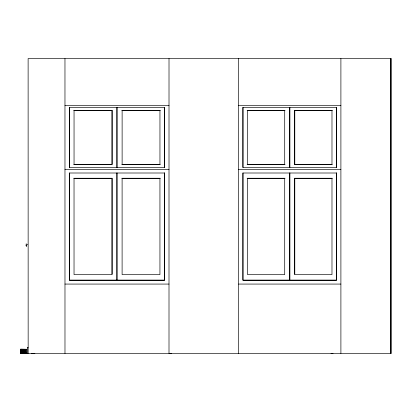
<?xml version="1.0" encoding="UTF-8"?>
<svg xmlns="http://www.w3.org/2000/svg" width="412" height="412" viewBox="0 0 412 412"><rect width="100%" height="100%" fill="white"/><g stroke="black" fill="none" stroke-linecap="round" stroke-linejoin="round"><path stroke-width="0.62" d="M20.703 353.177L20.703 349.325M21.094 353.177L21.094 349.325M21.491 353.177L21.491 349.325M21.882 353.177L21.882 349.325M22.279 353.177L22.279 349.325M22.67 353.177L22.67 349.325M23.067 353.177L23.067 349.325M23.458 353.177L23.458 349.325M23.855 353.177L23.855 349.325M24.246 353.177L24.246 349.325M24.638 353.177L24.643 349.325M25.034 353.177L25.034 349.325M25.426 353.177L25.431 349.325M25.822 353.177L25.822 349.325M26.213 353.177L26.219 349.325M26.023 244.038L26.353 243.878M20.6 349.134L26.456 349.335M20.6 353.347L26.456 353.275M64.983 105.477L169.013 105.477M238.6 105.477L340.899 105.477M73.65 110.308L112.27 110.308L112.27 164.506L73.65 164.506M121.725 110.308L160.345 110.308M247.123 110.308L285.099 110.308M332.371 110.308L294.4 110.308L294.4 164.506L332.371 164.506M121.725 164.506L160.345 164.506M247.123 164.506L285.099 164.506M64.967 169.631L169.013 169.631M238.6 169.631L340.899 169.631M73.64 178.247L112.255 178.247L112.255 274.284M121.715 178.247L160.33 178.247M247.123 178.247L285.099 178.247M332.371 178.247L294.4 178.247L294.4 274.284M64.967 284.069L169.002 284.069M238.6 284.069L340.899 284.069M28.16 347.352L27.295 347.352L27.295 353.424M20.6 349.258L26.456 349.252M26.456 353.192L20.6 353.403L391.4 353.424L391.4 58.576L28.124 58.576L28.16 353.424M31.549 353.316L34.866 353.316M169.59 353.331L171.619 353.331M331.016 353.331L333.04 353.331M26.996 244.182L27.511 244.584M26.687 246.17L26.404 246.026A0.942 0.706 -90 0 1 26.193 244.687M26.213 245.84L26.43 246.118M25.925 349.325L25.925 353.177M25.529 349.325L25.534 353.177M25.137 349.325L25.137 353.177M24.741 349.325L24.746 353.177M24.349 349.325L24.349 353.177M23.958 349.325L23.958 353.177M23.561 349.325L23.561 353.177M23.17 349.325L23.17 353.177M22.773 349.325L22.773 353.177M22.382 349.325L22.382 353.177M21.985 349.325L21.985 353.177M21.594 349.325L21.594 353.177M21.197 349.325L21.197 353.177M20.806 349.325L20.806 353.177M390.54 58.576L390.54 353.424M390.499 58.576L390.499 353.424M340.899 58.576L340.899 353.424M336.48 107.357L336.48 167.457M336.48 172.988L336.48 280.186L289.904 280.186L289.904 172.988M289.904 107.357L289.904 167.457M289.518 107.357L289.518 167.457M289.518 172.988L289.518 280.186L243.018 280.186L243.018 172.988M243.018 107.357L243.018 167.457M238.6 58.576L238.6 353.424M169.013 58.576L169.002 353.424M164.522 107.357L164.522 167.457M164.506 172.988L164.506 280.186L69.463 280.186L69.463 172.988M117.157 107.357L117.157 167.457M117.142 172.988L117.142 280.186M116.761 107.357L116.761 167.457M116.751 172.988L116.751 280.186M69.474 107.357L69.474 167.457M64.967 58.576L64.983 353.424M26.337 245.84A0.989 0.736 -90 0 1 26.337 244.743M164.682 107.372L69.314 107.372L69.314 167.468L164.682 167.468L164.682 107.372M336.635 107.372L242.864 107.372L242.864 167.468L336.635 167.468L336.635 107.372M111.873 110.493L74.047 110.493L74.047 164.321L111.873 164.321L111.873 110.493M159.949 110.493L122.122 110.493L122.122 164.321L159.949 164.321L159.949 110.493M284.713 110.493L247.509 110.493L247.509 164.321L284.713 164.321L284.713 110.493M331.984 110.493L294.786 110.493L294.786 164.321L331.984 164.321L331.984 110.493M164.666 173.004L69.304 173.004L69.304 280.206L164.666 280.206L164.666 173.004M336.635 173.004L242.864 173.004L242.864 280.206L336.635 280.206L336.635 173.004M111.863 178.576L74.031 178.576L74.031 274.598L111.863 274.598L111.863 178.576M159.938 178.576L122.106 178.576L122.106 274.598L159.938 274.598L159.938 178.576M284.713 178.576L247.509 178.576L247.509 274.598L284.713 274.598L284.713 178.576M331.984 178.576L294.786 178.576L294.786 274.598L331.984 274.598L331.984 178.576"/></g></svg>
